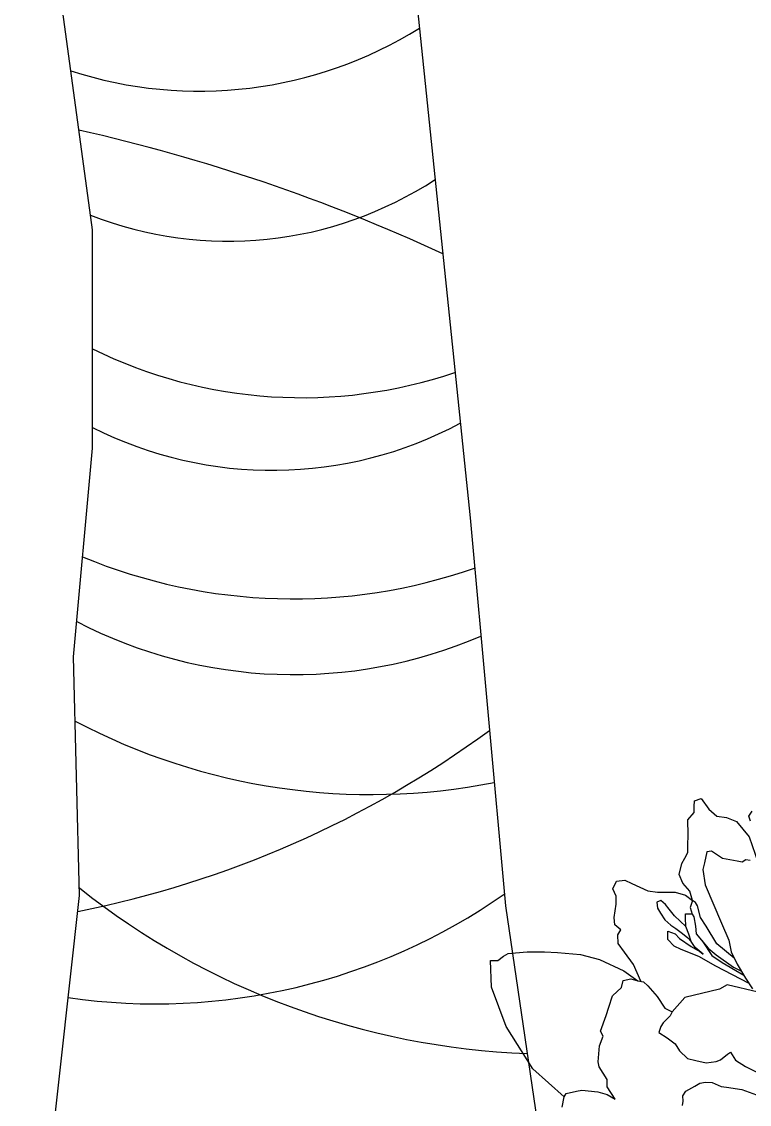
# Model space of a CAD drawing. Header units: millimetres. Extents: x 603733 to 1211550, y 1310999 to 2622648.
# Drawn here: x 605895.66 to 605897.124, y 1311236.708 to 1311238.887 of the extents above; entities that cross this region are included whole.
import ezdxf

# ---------------------------------------------------------------- set-up
doc = ezdxf.new("R2010")
doc.units = ezdxf.units.MM
doc.layers.add('elenarbi-free_blocks', color=7, linetype='Continuous')
doc.layers.add('elenarbi-Trees', color=42, linetype='Continuous')

# ---------------------------------------------------------------- blocks, each defined once
blk = doc.blocks.new('A$C7BB81706')
at = {"layer": 'elenarbi-Trees', "color": 3}
blk.add_lwpolyline([(136.485, 82.137), (140.123, 46.997), (141.94, 27.02), (144.212, 11.583), (146.029, 4.319), (146, 1.424), (117.046, 0.723), (120.028, 27.551), (119.712, 39.841), (120.69, 50.594), (120.69, 61.835), (118.489, 77.965)], dxfattribs=at)
at = {"layer": 'elenarbi-Trees', "color": 32}
for centre, radius, start, end in [((126.188, 90.374), 21.404, 251.9983, 301.9412), ((99.364, -24.475), 93.734, 65.17724, 77.28765), ((127.674, 80.671), 19.429, 248.61, 303.2216), ((131.478, 77.561), 24.377, 243.7326, 288.8313), ((129.943, 69.909), 20.465, 243.1203, 298.2124), ((131.022, 71.061), 28.236, 247.421, 289.3076), ((131.063, 63.18), 24.256, 242.539, 293.3496), ((135.031, 65.321), 32.57, 242.1127, 281.2091), ((109.561, 79.065), 53.352, 281.2152, 306.2639), ((144.5, 58.727), 39.337, 231.5121, 267.9007), ((123.913, 53.374), 31.405, 261.8176, 304.9093)]:
    blk.add_arc(centre, radius, start, end, dxfattribs=at)
blk = doc.blocks.new('A$C69433AA9')
at = {"layer": 'elenarbi-free_blocks', "color": 222}
blk.add_lwpolyline([(10.303, 23.6), (10.245, 23.753), (10.348, 23.911)], dxfattribs=at)
at = {"layer": 'elenarbi-free_blocks', "color": 211}
for points in [[(6.907, 18.651), (6.689, 19.17), (6.406, 19.549), (6.213, 19.823), (6.197, 20.089), (6.293, 20.242), (6.108, 20.4), (6.092, 20.618), (6.148, 21.037), (6.148, 21.279), (6.043, 21.512), (6.164, 21.746), (6.414, 21.778), (6.632, 21.674), (7.124, 21.448), (7.423, 21.4), (7.971, 21.408), (8.294, 21.311), (8.504, 21.142), (8.423, 21.432), (8.205, 21.682), (8.092, 21.948), (8.181, 22.286), (8.27, 22.455), (8.367, 22.625), (8.367, 22.846), (8.376, 23.177), (8.36, 23.636), (8.554, 23.862), (8.554, 24.047), (8.57, 24.224), (8.78, 24.297), (9.014, 23.966), (9.256, 23.757), (9.562, 23.709), (9.869, 23.588), (10.256, 23.112), (10.538, 22.306)], [(10.292, 22.384), (10.156, 22.405), (10.045, 22.331), (9.884, 22.36), (9.436, 22.44), (9.094, 22.674), (8.947, 22.653), (8.873, 22.306), (8.831, 22.106), (8.894, 21.632), (9.4, 20.449), (9.632, 19.922), (9.706, 19.564), (9.885, 19.175), (10.149, 18.743), (10.359, 18.417)], [(10.538, 18.312), (9.579, 18.543), (9.337, 18.406), (8.271, 18.149), (7.882, 17.707)], [(8.201, 14.812), (8.216, 14.951), (8.206, 15.107), (8.302, 15.255), (8.581, 15.414), (8.729, 15.504), (8.906, 15.538), (9.114, 15.523), (9.39, 15.395), (9.561, 15.383), (10.029, 15.308), (10.708, 15.061)], [(4.483, 14.765), (4.547, 15.085), (4.611, 15.188), (4.925, 15.258), (5.085, 15.284), (5.579, 15.239), (5.874, 15.156), (6.117, 15.008), (5.875, 15.391), (5.869, 15.615), (5.625, 16.012), (5.593, 16.159), (5.631, 16.652), (5.747, 16.96), (5.663, 17.113), (5.837, 17.591), (5.92, 17.848), (6.042, 18.2), (6.311, 18.462), (6.362, 18.68), (6.606, 18.731), (6.824, 18.667), (6.991, 18.635), (7.125, 18.507), (7.414, 18.181), (7.651, 17.822), (7.882, 17.707), (7.818, 17.579), (7.6, 17.367), (7.529, 17.258), (7.471, 17.066), (7.729, 16.903), (7.973, 16.717), (8.107, 16.5), (8.357, 16.263), (8.607, 16.199), (8.928, 16.128), (9.242, 16.173), (9.37, 16.224), (9.591, 16.396), (9.681, 16.46), (9.835, 16.217), (10.149, 16.018), (10.656, 15.756)]]:
    blk.add_lwpolyline(points, dxfattribs=at)
at = {"layer": 'elenarbi-free_blocks'}
for points in [[(8.302, 20.342), (7.95, 20.675), (7.791, 20.883), (7.674, 21.019), (7.527, 21.147), (7.402, 21.094), (7.428, 20.909), (7.523, 20.754), (7.652, 20.55), (7.837, 20.384), (7.992, 20.282), (8.2, 20.124), (8.363, 19.995), (8.467, 19.885)], [(9.795, 19.37), (9.255, 19.806), (8.931, 20.356), (8.754, 20.618), (8.663, 20.978), (8.602, 21.081), (8.504, 21.142), (8.437, 20.935), (8.498, 20.728), (8.547, 20.642), (8.602, 20.35), (8.62, 20.118), (8.986, 19.679), (9.242, 19.466), (9.773, 19.088), (10.017, 18.959)], [(10.254, 18.58), (9.231, 19.123), (8.706, 19.415), (8.162, 19.629), (7.943, 19.739), (7.741, 19.94), (7.747, 20.196), (7.973, 20.117), (8.107, 19.971), (8.467, 19.721), (8.736, 19.574), (8.839, 19.489), (8.589, 19.695), (8.467, 19.885), (8.394, 20.105), (8.302, 20.342), (8.29, 20.611), (8.29, 20.732), (8.497, 20.732)], [(8.803, 19.899), (9.103, 19.445), (9.422, 19.232), (9.966, 18.91), (10.092, 18.835)]]:
    blk.add_lwpolyline(points, dxfattribs=at)
at = {"layer": 'elenarbi-free_blocks', "color": 82}
blk.add_lwpolyline([(4.547, 15.085), (3.581, 15.951), (2.751, 17.25), (2.304, 18.467), (2.266, 19.297), (2.501, 19.297), (2.666, 19.427), (2.813, 19.505), (3.039, 19.531), (3.405, 19.557), (3.935, 19.566), (4.335, 19.54), (5.047, 19.479), (5.638, 19.323), (6.386, 18.975), (6.824, 18.667)], dxfattribs=at)

msp = doc.modelspace()

# ---------------------------------------------------------------- block references
for name, p, xscale, yscale, zscale in [('A$C7BB81706', (605891.0858, 1311236.0515), 0.03908165503526106, 0.03908165503526106, 0.03908165503526106), ('A$C69433AA9', (605896.4553, 1311235.7407), 0.06513609165558591, 0.06513609165558591, 0.06513609165558591)]:
    msp.add_blockref(name, p, dxfattribs=dict(xscale=xscale, yscale=yscale, zscale=zscale))

doc.saveas('drawing.dxf')
